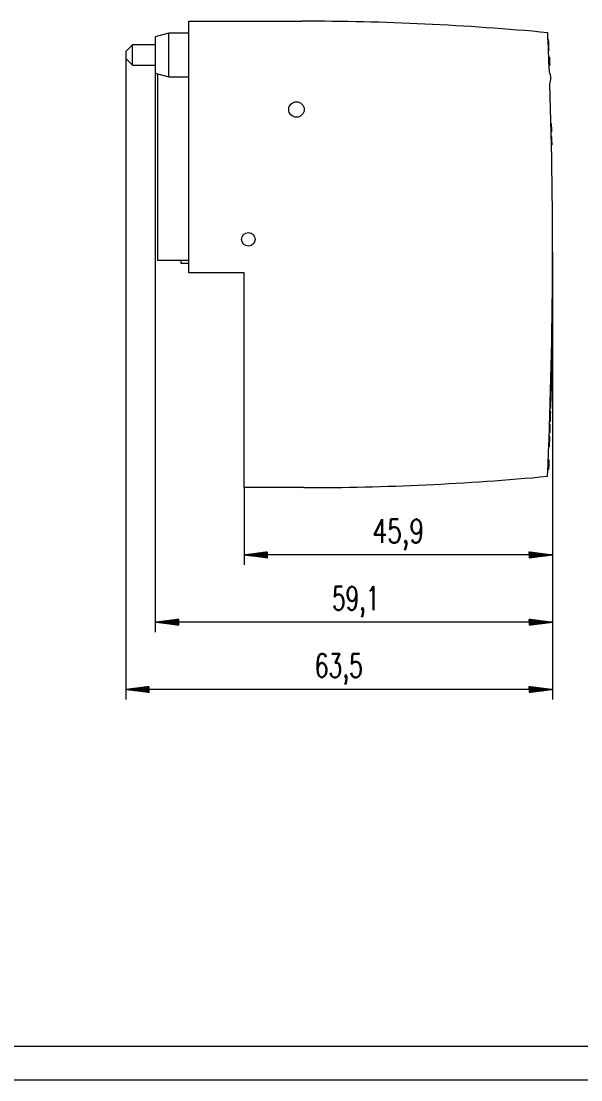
# Model space of a CAD drawing. Header units: millimetres. Extents: x 0 to 420, y 0 to 297.
# Drawn here: x 141.4 to 224.7, y 0 to 157.3 of the extents above; entities that cross this region are included whole.
import ezdxf

# ---------------------------------------------------------------- set-up
doc = ezdxf.new("R2010")
doc.units = ezdxf.units.MM
for name, color, linetype in [('1', 7, 'Continuous'), ('106', 7, 'Continuous'), ('201', 7, 'Continuous')]:
    doc.layers.add(name, color=color, linetype=linetype)
doc.styles.add('latin_extended', font='simplex.shx')

msp = doc.modelspace()

# ---------------------------------------------------------------- hatches: boundary and pattern name
at = {"layer": '106', "linetype": 'Continuous', "lineweight": 13}
h = msp.add_hatch(dxfattribs=at)
h.set_pattern_fill('ANSI31', scale=0.0062, style=0)
h.paths.add_polyline_path([(174.549518, 78.019303), (178.049516, 78.480087), (178.04952, 77.558519)], flags=0)
h = msp.add_hatch(dxfattribs=at)
h.set_pattern_fill('ANSI31', scale=0.0062, style=0)
h.paths.add_polyline_path([(220.44419, 78.019303), (216.944192, 77.558519), (216.944188, 78.480087)], flags=0)
h = msp.add_hatch(dxfattribs=at)
h.set_pattern_fill('ANSI31', scale=0.0062, style=0)
h.paths.add_polyline_path([(161.34419, 68.019303), (164.844188, 68.480087), (164.844192, 67.558519)], flags=0)
h = msp.add_hatch(dxfattribs=at)
h.set_pattern_fill('ANSI31', scale=0.0062, style=0)
h.paths.add_polyline_path([(220.44419, 68.019303), (216.944192, 67.558519), (216.944188, 68.480087)], flags=0)
h = msp.add_hatch(dxfattribs=at)
h.set_pattern_fill('ANSI31', scale=0.0062, style=0)
h.paths.add_polyline_path([(156.94419, 58.019303), (160.444188, 58.480087), (160.444192, 57.558519)], flags=0)
h = msp.add_hatch(dxfattribs=at)
h.set_pattern_fill('ANSI31', scale=0.0062, style=0)
h.paths.add_polyline_path([(220.44419, 58.019303), (216.944192, 57.558519), (216.944188, 58.480087)], flags=0)

# ---------------------------------------------------------------- linework, layer by layer
at = {"layer": '1', "color": 7, "linetype": 'Continuous', "lineweight": 13}
for p, q in [((166.34419, 157.347483), (183.14419, 157.347483)), ((166.34419, 119.925011), (166.34419, 157.347483)), ((163.34419, 155.569683), (161.34419, 155.033784)), ((161.34419, 155.033784), (161.34419, 149.605581)), ((163.34419, 152.319683), (163.34419, 155.569683)), ((166.34419, 155.569683), (163.34419, 155.569683)), ((219.862079, 154.649733), (219.777059, 154.646438)), ((219.862339, 154.643078), (219.777341, 154.639784)), ((219.862503, 154.638673), (219.777526, 154.63538)), ((219.862503, 154.638673), (219.862529, 154.638644)), ((219.862529, 154.638644), (219.862529, 154.63864)), ((157.94419, 153.817483), (156.94419, 152.817483)), ((156.94419, 152.817483), (156.94419, 152.317483)), ((157.94419, 152.317483), (157.94419, 153.817483)), ((161.34419, 153.817483), (157.94419, 153.817483)), ((219.929485, 153.042258), (219.843181, 153.038914)), ((219.929939, 153.031172), (219.843625, 153.027827)), ((219.93012, 153.026737), (219.843802, 153.023392)), ((219.896883, 153.830275), (219.896859, 153.830274)), ((156.94419, 152.317483), (156.94419, 151.817483)), ((156.94419, 151.817483), (157.94419, 150.817483)), ((157.94419, 150.817483), (157.94419, 152.317483)), ((163.34419, 149.069683), (163.34419, 152.319683)), ((219.970891, 152.011942), (219.883745, 152.008565)), ((157.94419, 150.817483), (161.34419, 150.817483)), ((161.34419, 149.605581), (163.34419, 149.069683)), ((161.69419, 149.511348), (161.69419, 121.819683)), ((220.015054, 150.871871), (219.926976, 150.868457)), ((220.017732, 150.801261), (219.929596, 150.797845)), ((219.929686, 150.79541), (220.017828, 150.798826)), ((163.34419, 149.069683), (166.34419, 149.069683)), ((220.302057, 142.077208), (220.202023, 142.077296)), ((220.331595, 140.877181), (220.231564, 140.87727)), ((220.347663, 140.194954), (220.247635, 140.195042)), ((220.347938, 140.177166), (220.24791, 140.177255)), ((220.374433, 138.977142), (220.274409, 138.977231)), ((161.69419, 121.819683), (166.34419, 121.819683)), ((165.19419, 121.319683), (165.19419, 121.819683)), ((166.34419, 121.319683), (165.19419, 121.319683)), ((174.549518, 119.925011), (166.34419, 119.925011)), ((174.549518, 88.019683), (174.549518, 119.925011)), ((220.453522, 111.357257), (220.353547, 111.359636)), ((220.165654, 99.192481), (220.065714, 99.195939)), ((220.16697, 99.233934), (220.06703, 99.237392)), ((220.167976, 99.265646), (220.068035, 99.269104)), ((220.169874, 99.325646), (220.069934, 99.329104)), ((220.172398, 99.405646), (220.072458, 99.409104)), ((220.183488, 99.760399), (220.083514, 99.762778)), ((220.120967, 97.825646), (220.021027, 97.829105)), ((220.123651, 97.905646), (220.023711, 97.909105)), ((220.125659, 97.965646), (220.025718, 97.969105)), ((220.126657, 97.995529), (220.026717, 97.998988)), ((220.128049, 98.037287), (220.028109, 98.040745)), ((220.14762, 98.631648), (220.04768, 98.635106)), ((219.964598, 96.202469), (220.064538, 96.199011)), ((220.064597, 96.200758), (219.964657, 96.204216)), ((220.064894, 96.209075), (219.964954, 96.212533)), ((220.106826, 97.408342), (220.006886, 97.4118)), ((220.107051, 97.415005), (220.007111, 97.418463)), ((220.044053, 95.63255), (219.944126, 95.636391)), ((220.044356, 95.640866), (219.94443, 95.644708)), ((219.986713, 94.105748), (219.886787, 94.109589)), ((219.907957, 92.131375), (219.808048, 92.135745)), ((219.907955, 92.131541), (219.80805, 92.135911)), ((219.907977, 92.132009), (219.808074, 92.136379)), ((219.748088, 90.713852), (219.847991, 90.709482)), ((219.748094, 90.713999), (219.847999, 90.709629)), ((183.44419, 88.019683), (174.549518, 88.019683))]:
    msp.add_line(p, q, dxfattribs=at)
for points in [[(219.970891, 152.011947), (219.974292, 151.925695), (219.982421, 151.718575), (219.993697, 151.428808), (220.004887, 151.138352), (220.015054, 150.871871)], [(219.978475, 151.819297), (219.977639, 151.840601), (219.976981, 151.85734)], [(219.984989, 151.652824), (219.986376, 151.617268), (219.987445, 151.589825)], [(220.015054, 150.871871), (220.01768, 150.802637), (220.017816, 150.799046), (220.017823, 150.79884), (220.017824, 150.798829), (220.017824, 150.798826)], [(220.14762, 98.631648), (220.157771, 98.945713), (220.165654, 99.192481)], [(220.165654, 99.192481), (220.166392, 99.215695), (220.16697, 99.233934)], [(220.126657, 97.995529), (220.127437, 98.018914), (220.128049, 98.037287)], [(220.128049, 98.037287), (220.139067, 98.370128), (220.14762, 98.631648)], [(219.986713, 94.105748), (220.006242, 94.616513), (220.019175, 94.959908), (220.031832, 95.300094), (220.044053, 95.63255)], [(219.988059, 94.140673), (219.987485, 94.125772), (219.987034, 94.114063)], [(219.907946, 92.131376), (219.907946, 92.131371), (219.907943, 92.131292), (219.90789, 92.130009), (219.907029, 92.109124), (219.896094, 91.845143), (219.878289, 91.419994), (219.847999, 90.709629)]]:
    msp.add_lwpolyline(points, dxfattribs=at)
for centre, radius in [((182.34419, 144.219683), 1.155145), ((175.19419, 124.919683), 1.005145)]:
    msp.add_circle(centre, radius, dxfattribs=at)
for centre, radius, start, end in [((183.14419, -233.652517), 391, 84.630278, 90), ((-529.55581, 123.019683), 750, 2.047841, 2.492153), ((-529.544663, 122.407133), 750.1, 2.34069, 2.462736), ((217.89419, 148.819683), 2.3, 338.169305, 25.784523), ((-529.55581, 123.019683), 750, 357.453911, 1.905987), ((-529.55581, 123.019683), 750.1, 1.364159, 1.45585), ((-529.55581, 123.019683), 750.1, 1.21899, 1.310675), ((-529.55581, 123.019703), 750, 358.223017, 359.109201), ((-529.55581, 123.019703), 750.1, 358.223072, 359.109138), ((-529.55581, 123.019703), 750.1, 358.07521, 358.081325), ((-529.55581, 123.019703), 750.1, 358.08591, 358.089732), ((-529.55581, 123.019703), 750.1, 358.089732, 358.158513), ((-529.55581, 123.019703), 750.1, 357.951656, 358.043317), ((-529.55581, 123.019703), 750.1, 357.81008, 357.901614), ((183.44419, 479.519683), 391.5, 270, 275.314187)]:
    msp.add_arc(centre, radius, start, end, dxfattribs=at)
at = {"layer": '106', "color": 7, "linetype": 'Continuous', "lineweight": 13}
for p, q in [((156.94419, 151.817483), (156.94419, 56.519303)), ((161.34419, 149.605581), (161.34419, 66.519303)), ((220.44419, 123.019683), (220.44419, 66.519303)), ((220.44419, 123.019683), (220.44419, 56.519303)), ((220.44419, 123.019683), (220.44419, 76.519303)), ((174.549518, 88.019683), (174.549518, 76.519303)), ((220.44419, 78.019303), (174.549518, 78.019303)), ((220.44419, 68.019303), (161.34419, 68.019303)), ((220.44419, 58.019303), (156.94419, 58.019303))]:
    msp.add_line(p, q, dxfattribs=at)
at = {"layer": '201', "color": 7, "linetype": 'Continuous', "lineweight": 18}
for p, q in [((5, 5), (415, 5)), ((0, 0), (420, 0))]:
    msp.add_line(p, q, dxfattribs=at)

# ---------------------------------------------------------------- texts
at = {"layer": '106', "color": 7, "linetype": 'Continuous', "lineweight": 18, "char_height": 3.5, "attachment_point": 7, "line_spacing_factor": 0.963855, "style": 'latin_extended'}
for s, insert in [('\\W0.7308;45,9', (193.649065, 78.747855)), ('\\W0.6724;59,1', (187.635874, 68.747855)), ('\\W0.6856;63,5', (185.049032, 58.747855))]:
    msp.add_mtext(s, dxfattribs=dict(at, insert=insert))

doc.saveas('drawing.dxf')
